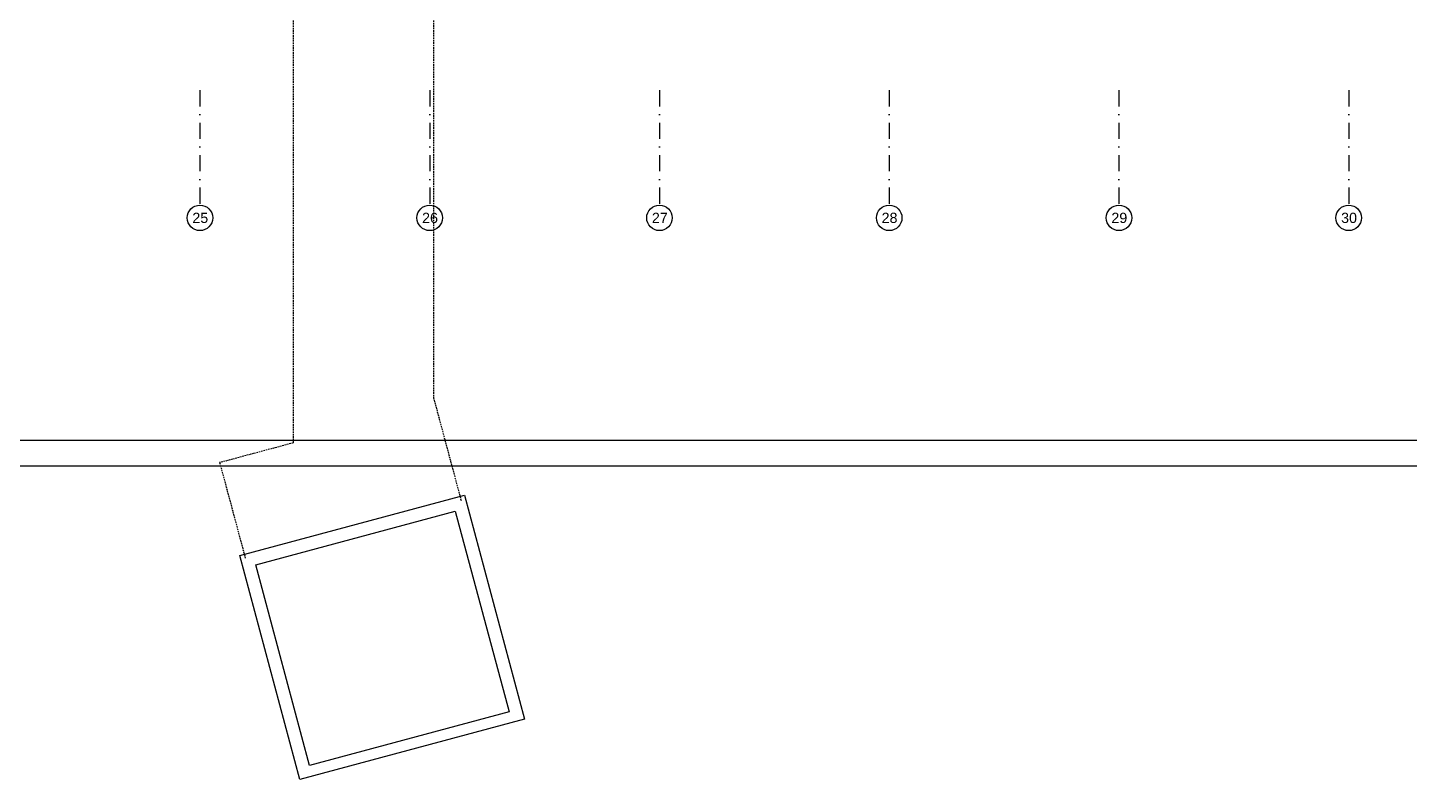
# Model space of a CAD drawing. Header units: centimetres. Extents: x 372964 to 529194, y 28783 to 59011.
# Drawn here: x 395525 to 400937, y 28783 to 31728 of the extents above; entities that cross this region are included whole.
import ezdxf
from ezdxf.enums import TextEntityAlignment as Align

# ---------------------------------------------------------------- set-up
doc = ezdxf.new("R2010")
doc.units = ezdxf.units.CM
doc.linetypes.add('DASHDOT', pattern=[25.4, 12.7, -6.35, 0, -6.35])
doc.linetypes.add('HIDDEN', pattern=[9.525, 6.35, -3.175])
doc.layers.get('0').update_dxf_attribs({"lineweight": 9})
doc.layers.add('0-KRCN-MİMARİ-220526', color=8, linetype='Continuous', lineweight=9)
doc.layers.add('0-KRCN-Z-ANTET', color=71, linetype='Continuous', lineweight=30)
for name, color, linetype in [('AS_GOR_YAKIN2', 8, 'Continuous'), ('AS_OLC_AKS', 8, 'Continuous'), ('AS_TA_HIDDEN', 8, 'HIDDEN')]:
    doc.layers.add(name, color=color, linetype=linetype)
doc.styles.add('_yazı-50', font='arial.ttf')

# ---------------------------------------------------------------- blocks, each defined once
blk = doc.blocks.new('axis baloon')
blk.add_circle((0, 0), 50)
at = {"style": '_yazı-50'}
blk.add_attdef('AXE', text='', height=40, dxfattribs=at).set_placement((0, 0), align=Align.MIDDLE_CENTER)
blk = doc.blocks.new('Aks_P')
at = {"layer": 'AS_OLC_AKS', "linetype": 'DASHDOT', "ltscale": 5}
for points in [[(18120, -5300), (18120, -5750)], [(19020, -5300), (19020, -5750)], [(19920, -5300), (19920, -5750)], [(20820, -5300), (20820, -5750)], [(21720, -5300), (21720, -5750)], [(22620, -5300), (22620, -5750)]]:
    blk.add_lwpolyline(points, dxfattribs=at)
at = {"layer": 'AS_OLC_AKS'}
ref = blk.add_blockref('axis baloon', (18120, -5800), dxfattribs=at)
ref.add_attrib('AXE', '25', dxfattribs={"layer": '0', "height": 40, "style": '_yazı-50'}).set_placement((18121.3, -5800), align=Align.MIDDLE_CENTER)
ref = blk.add_blockref('axis baloon', (19020, -5800), dxfattribs=at)
ref.add_attrib('AXE', '26', dxfattribs={"layer": '0', "height": 40, "style": '_yazı-50'}).set_placement((19021.3, -5800), align=Align.MIDDLE_CENTER)
ref = blk.add_blockref('axis baloon', (19920, -5800), dxfattribs=at)
ref.add_attrib('AXE', '27', dxfattribs={"layer": '0', "height": 40, "style": '_yazı-50'}).set_placement((19921.3, -5800), align=Align.MIDDLE_CENTER)
ref = blk.add_blockref('axis baloon', (20820, -5800), dxfattribs=at)
ref.add_attrib('AXE', '28', dxfattribs={"layer": '0', "height": 40, "style": '_yazı-50'}).set_placement((20821.3, -5800), align=Align.MIDDLE_CENTER)
ref = blk.add_blockref('axis baloon', (21720, -5800), dxfattribs=at)
ref.add_attrib('AXE', '29', dxfattribs={"layer": '0', "height": 40, "style": '_yazı-50'}).set_placement((21721.3, -5800), align=Align.MIDDLE_CENTER)
ref = blk.add_blockref('axis baloon', (22620, -5800), dxfattribs=at)
ref.add_attrib('AXE', '30', dxfattribs={"layer": '0', "height": 40, "style": '_yazı-50'}).set_placement((22621.3, -5800), align=Align.MIDDLE_CENTER)
blk = doc.blocks.new('OPK-03-1_RD')
at = {"layer": 'AS_OLC_AKS'}
blk.add_blockref('Aks_P', (-120, 0), dxfattribs=at)
blk = doc.blocks.new('G$CBC016F8E')
at = {"layer": 'AS_GOR_YAKIN2'}
for points in [[(-8208.1, -10974.5), (-7328.2, -10738.3), (-7092.8, -11615.3), (-7972.7, -11851.5)], [(-8145.6, -11010.5), (-7364.3, -10800.8), (-7153.2, -11587), (-7934.6, -11796.7)]]:
    blk.add_lwpolyline(points, close=True, dxfattribs=at)
at = {"layer": 'AS_TA_HIDDEN', "color": 251}
for points in [[(-7999.3, -8811.5), (-7999.3, -10533.3), (-8287.1, -10610.6), (-8186, -10987.2)], [(-7449.3, -8801.5), (-7449.3, -10356.7), (-7341, -10760.4)]]:
    blk.add_lwpolyline(points, dxfattribs=at)
blk.add_blockref('OPK-03-1_RD', (-26364.3, -3851.5))

msp = doc.modelspace()

# ---------------------------------------------------------------- linework, layer by layer
at = {"layer": '0-KRCN-Z-ANTET'}
for points in [[(372964.066, 30011.261), (513637.225, 30011.261), (513637.225, 39011.261), (372964.066, 39011.261)], [(373064.066, 30111.261), (404564.066, 30111.261), (404564.066, 38911.261), (373064.066, 38911.261)]]:
    msp.add_lwpolyline(points, close=True, dxfattribs=at)

# ---------------------------------------------------------------- next in the draw order: block references
at = {"layer": '0-KRCN-MİMARİ-220526'}
msp.add_blockref('G$CBC016F8E', (404564.066, 40634.016), dxfattribs=at)

doc.saveas('drawing.dxf')
